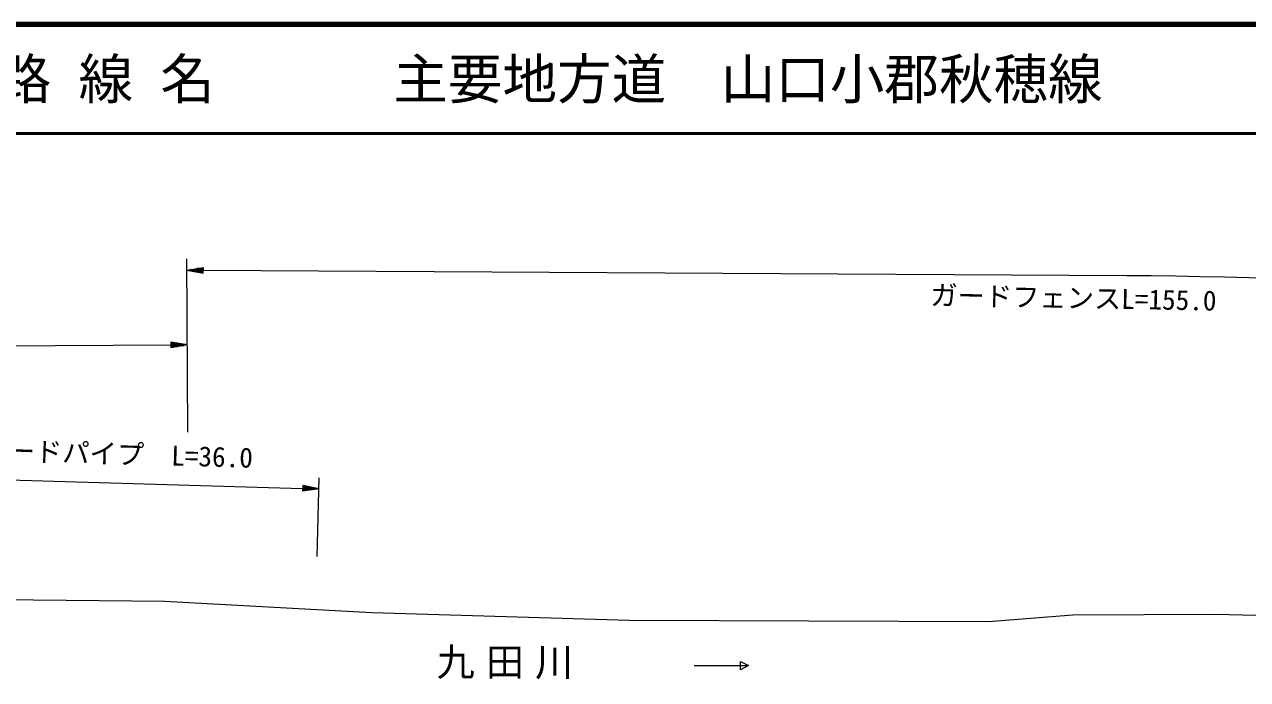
# Model space of a CAD drawing. Units: millimetres, scale not verified. Extents: x 40000 to 680000, y 20000 to 380000.
# Drawn here: x 182916 to 295022, y 319944 to 380000 of the extents above; entities that cross this region are included whole.
import ezdxf
from ezdxf.enums import TextEntityAlignment as Align

# ---------------------------------------------------------------- set-up
doc = ezdxf.new("R2010")
doc.units = ezdxf.units.MM
doc.header["$LTSCALE"] = 1000
for name, color, linetype, lineweight in [('M-BGD', 7, 'Continuous', 13), ('M-STR-HTXT', 7, 'Continuous', 13), ('M-TTL', 2, 'Continuous', 140), ('M-TTL-LINE', 7, 'Continuous', 50)]:
    doc.layers.add(name, color=color, linetype=linetype, lineweight=lineweight)
doc.layers.add('M-TTL-TXT', color=7, linetype='Continuous')
doc.styles.add('ＭＳ ゴシック', font='')
doc.styles.get('ＭＳ ゴシック').set_extended_font_data('MS Gothic')

msp = doc.modelspace()

# ---------------------------------------------------------------- linework, layer by layer
at = {"layer": 'M-BGD'}
for p, q in [((244295, 321219), (249295, 321219)), ((248545, 321594), (249295, 321219)), ((248545, 320844), (248545, 321594)), ((249295, 321219), (248545, 320844))]:
    msp.add_line(p, q, dxfattribs=at)
msp.add_lwpolyline([(180752, 327288), (195744, 327125), (214741, 326101), (238347, 325379), (271265, 325263), (278994, 325868), (292078, 325938), (305627, 325612), (322156, 324098), (331297, 323033), (344156, 319944), (345149, 321124), (345242, 322272), (344932, 323079), (344880, 325112), (345211, 326209), (345770, 327968), (346080, 329769), (346204, 330907), (346059, 332107), (345314, 333731), (344011, 336194)], dxfattribs=at)
at = {"layer": 'M-STR-HTXT'}
for p, q in [((197885, 342621), (197805, 358513)), ((197810, 357472), (199312, 357714)), ((199011, 357665), (199311, 357664)), ((199309, 357214), (199312, 357714)), ((197810, 357472), (199309, 357214)), ((197810, 357472), (199310, 357464)), ((199310, 357514), (198110, 357521)), ((199310, 357414), (198110, 357421)), ((198410, 357369), (199310, 357364)), ((198411, 357569), (199311, 357564)), ((199309, 357314), (198709, 357317)), ((199311, 357614), (198711, 357617)), ((199009, 357265), (199309, 357264)), ((199310, 357464), (283947, 356970)), ((114097, 350198), (196345, 350614)), ((197845, 350621), (196344, 350864)), ((196344, 350864), (196346, 350364)), ((196644, 350815), (196344, 350814)), ((196344, 350764), (196944, 350767)), ((197244, 350718), (196344, 350714)), ((196345, 350664), (197545, 350670)), ((197845, 350621), (196345, 350614)), ((196345, 350564), (197545, 350570)), ((197245, 350518), (196345, 350514)), ((197845, 350621), (196346, 350364)), ((196346, 350464), (196946, 350467)), ((196646, 350415), (196346, 350414)), ((174172, 338463), (208415, 337473)), ((208422, 337723), (208408, 337223)), ((209915, 337430), (208415, 337473)), ((208417, 337523), (209616, 337488)), ((209318, 337547), (208418, 337573)), ((208419, 337623), (209019, 337606)), ((208721, 337664), (208421, 337673)), ((209915, 337430), (208422, 337723)), ((209735, 331235), (209943, 338429)), ((209915, 337430), (208408, 337223)), ((208709, 337264), (208409, 337273)), ((208411, 337323), (209011, 337306)), ((209312, 337347), (208412, 337373)), ((208414, 337423), (209613, 337388))]:
    msp.add_line(p, q, dxfattribs=at)
msp.add_arc((277064, -324200), 681204, 83.38286, 89.42111, dxfattribs=at)
at = {"layer": 'M-TTL'}
msp.add_line((680000, 380000), (40000, 380000), dxfattribs=at)
at = {"layer": 'M-TTL-LINE'}
msp.add_line((40000, 370000), (680000, 370000), dxfattribs=at)

# ---------------------------------------------------------------- texts
at = {"layer": 'M-BGD', "insert": (227462, 319960), "char_height": 2566, "attachment_point": 8, "style": 'ＭＳ ゴシック'}
msp.add_mtext('\\T1.29;九田川', dxfattribs=at)
at = {"layer": 'M-STR-HTXT', "style": 'ＭＳ ゴシック'}
for s, rotation, p in [('ガードフェンスL=155.0', 358.864, (279033, 353471)), ('ガードパイプ  L=36.0', 358.345, (191328, 339167))]:
    msp.add_text(s, height=1833, rotation=rotation, dxfattribs=at).set_placement(p, align=Align.BOTTOM_CENTER)
at = {"layer": 'M-TTL-TXT', "style": 'ＭＳ ゴシック'}
for s, p in [('路 線 名', (180380, 375000)), ('主要地方道\u3000山口小郡秋穂線', (216734, 375000))]:
    msp.add_text(s, height=3666, dxfattribs=at).set_placement(p, align=Align.MIDDLE_LEFT)

doc.saveas('drawing.dxf')
